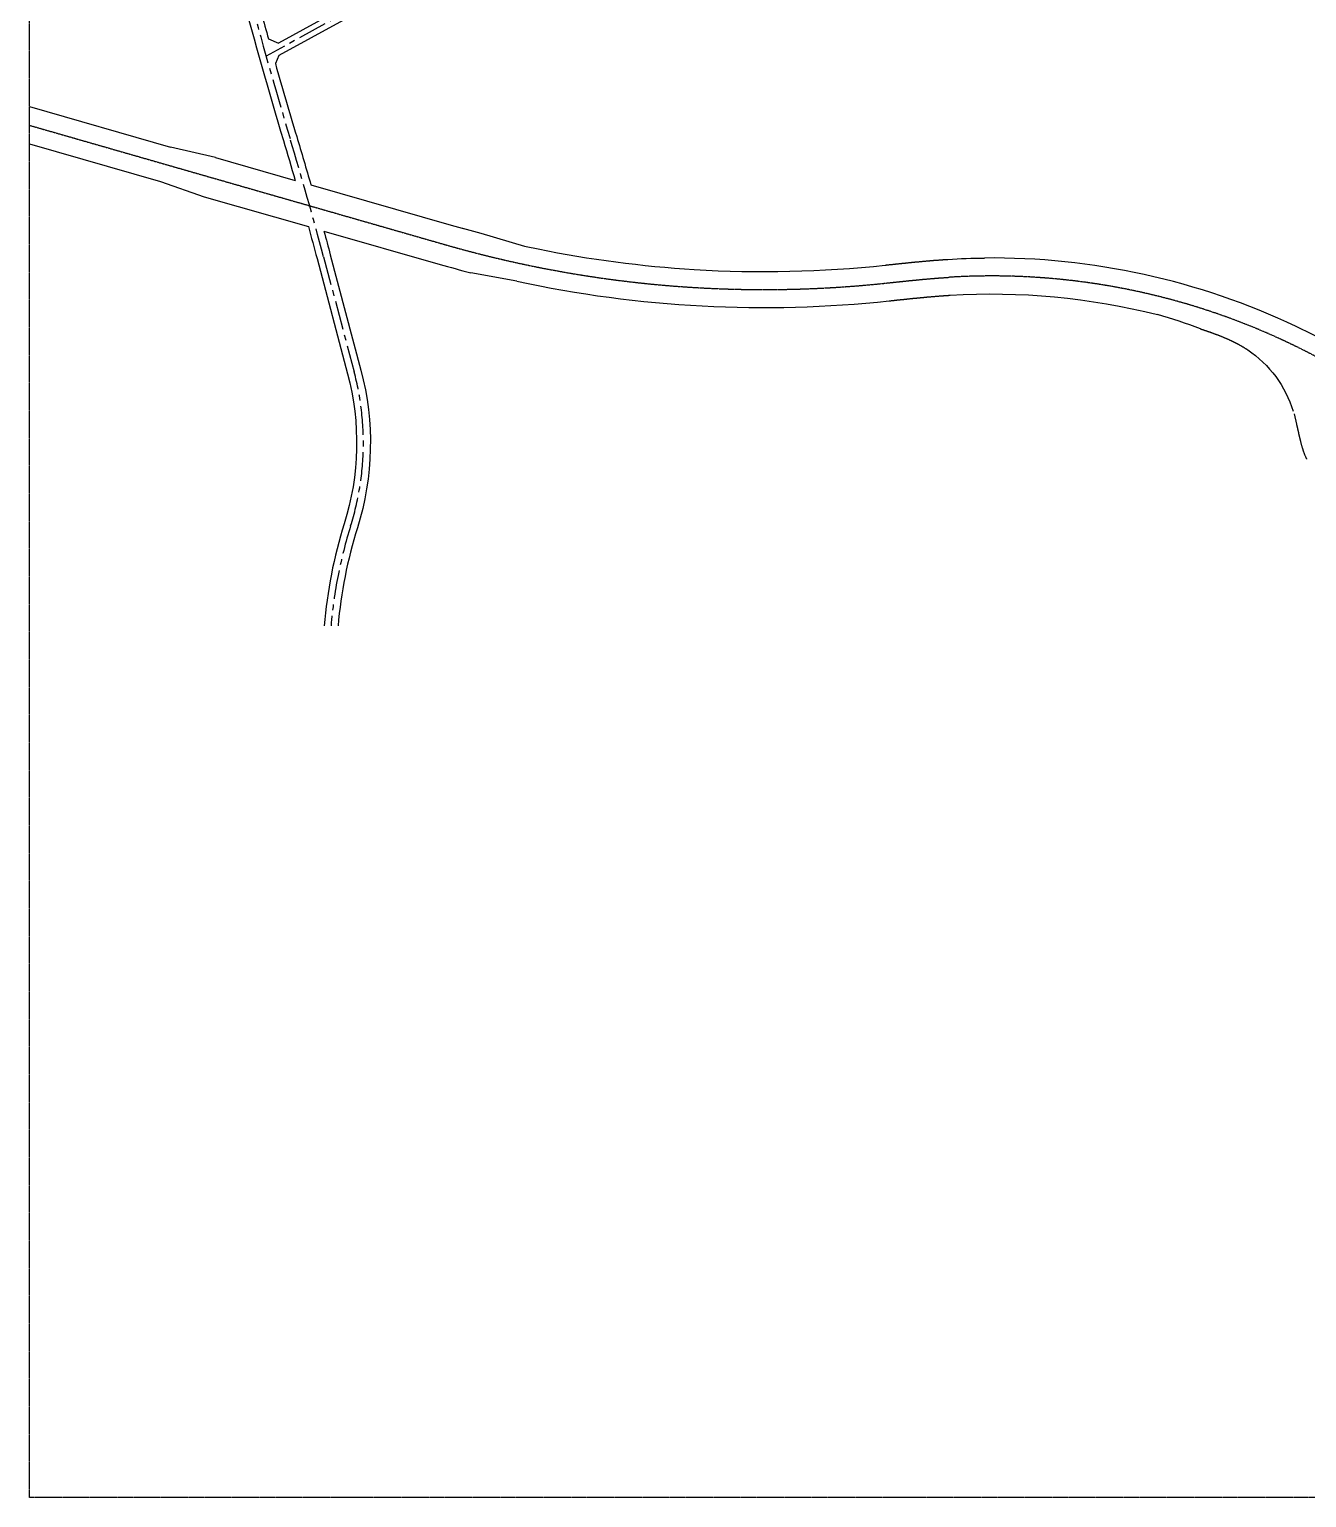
# Model space of a CAD drawing. Header units: millimetres. Extents: x 429861 to 37403537, y 4398138 to 8816131.
# Drawn here: x 429861 to 432632, y 4399003 to 4402187 of the extents above; entities that cross this region are included whole.
import ezdxf

# ---------------------------------------------------------------- set-up
doc = ezdxf.new("R2010")
doc.units = ezdxf.units.MM
doc.linetypes.add('CENTER', pattern=[2, 1.25, -0.25, 0.25, -0.25])
doc.layers.add('中心线', color=55, linetype='CENTER')
doc.layers.add('路网', color=253, linetype='Continuous')

msp = doc.modelspace()

# ---------------------------------------------------------------- linework, layer by layer
at = {"layer": '中心线'}
for p, q in [((429861.3, 4399002.6), (429861.3, 4413303.4)), ((429861.3, 4401978.8), (430764.2, 4401719.6)), ((431721.9, 4401636.7), (431722.8, 4401636.8)), ((431722.8, 4401636.8), (431723.8, 4401636.9)), ((431723.8, 4401636.9), (431724.8, 4401637.1)), ((431724.8, 4401637.1), (431725.8, 4401637.2)), ((431725.8, 4401637.2), (431726.8, 4401637.3)), ((431726.8, 4401637.3), (431727.8, 4401637.4)), ((431727.8, 4401637.4), (431728.8, 4401637.5)), ((431728.8, 4401637.5), (431729.8, 4401637.6)), ((431729.8, 4401637.6), (431730.8, 4401637.7)), ((431730.8, 4401637.7), (431731.8, 4401637.8)), ((431731.8, 4401637.8), (431732.8, 4401637.9)), ((431732.8, 4401637.9), (431733.8, 4401638)), ((431733.8, 4401638), (431734.8, 4401638.1)), ((431734.8, 4401638.1), (431735.8, 4401638.2)), ((431735.8, 4401638.2), (431736.8, 4401638.3)), ((431736.8, 4401638.3), (431737.8, 4401638.4)), ((431737.8, 4401638.4), (431738.8, 4401638.5)), ((431738.8, 4401638.5), (431739.8, 4401638.6)), ((431739.8, 4401638.6), (431740.7, 4401638.8)), ((431740.7, 4401638.8), (431741.7, 4401638.9)), ((431741.7, 4401638.9), (431742.7, 4401639)), ((431742.7, 4401639), (431743.7, 4401639.1)), ((431743.7, 4401639.1), (431744.7, 4401639.2)), ((431744.7, 4401639.2), (431745.7, 4401639.3)), ((431745.7, 4401639.3), (431746.7, 4401639.4)), ((431746.7, 4401639.4), (431747.7, 4401639.5)), ((431747.7, 4401639.5), (431748.7, 4401639.6)), ((431748.7, 4401639.6), (431749.7, 4401639.7)), ((431749.7, 4401639.7), (431750.7, 4401639.8)), ((431750.7, 4401639.8), (431751.7, 4401639.9)), ((431751.7, 4401639.9), (431752.7, 4401640)), ((431752.7, 4401640), (431753.7, 4401640.1)), ((431753.7, 4401640.1), (431754.7, 4401640.2)), ((431754.7, 4401640.2), (431755.7, 4401640.3)), ((431755.7, 4401640.3), (431756.7, 4401640.4)), ((431756.7, 4401640.4), (431757.7, 4401640.5)), ((431757.7, 4401640.5), (431758.6, 4401640.6)), ((431758.6, 4401640.6), (431759.6, 4401640.7)), ((431759.6, 4401640.7), (431760.6, 4401640.8)), ((431760.6, 4401640.8), (431761.6, 4401640.9)), ((431761.6, 4401640.9), (431762.6, 4401641)), ((431762.6, 4401641), (431763.6, 4401641.1)), ((431763.6, 4401641.1), (431764.6, 4401641.3)), ((431764.6, 4401641.3), (431765.6, 4401641.4)), ((431765.6, 4401641.4), (431766.6, 4401641.5)), ((431766.6, 4401641.5), (431767.6, 4401641.6)), ((431767.6, 4401641.6), (431768.6, 4401641.7)), ((431768.6, 4401641.7), (431769.6, 4401641.8)), ((431769.6, 4401641.8), (431770.6, 4401641.9)), ((431770.6, 4401641.9), (431771.6, 4401642)), ((431771.6, 4401642), (431772.6, 4401642.1)), ((431772.6, 4401642.1), (431773.6, 4401642.2)), ((431773.6, 4401642.2), (431774.6, 4401642.3)), ((431774.6, 4401642.3), (431775.6, 4401642.4)), ((431775.6, 4401642.4), (431776.6, 4401642.5)), ((431776.6, 4401642.5), (431777.5, 4401642.6)), ((431777.5, 4401642.6), (431778.5, 4401642.7)), ((431778.5, 4401642.7), (431779.5, 4401642.8)), ((431779.5, 4401642.8), (431780.5, 4401642.9)), ((431780.5, 4401642.9), (431781.5, 4401643)), ((431781.5, 4401643), (431782.5, 4401643.1)), ((431782.5, 4401643.1), (431783.5, 4401643.1)), ((431783.5, 4401643.1), (431784.5, 4401643.2)), ((431784.5, 4401643.2), (431785.5, 4401643.3)), ((431785.5, 4401643.3), (431786.5, 4401643.4)), ((431786.5, 4401643.4), (431787.5, 4401643.5)), ((431787.5, 4401643.5), (431788.5, 4401643.6)), ((431788.5, 4401643.6), (431789.5, 4401643.7)), ((431789.5, 4401643.7), (431790.5, 4401643.8)), ((431790.5, 4401643.8), (431791.5, 4401643.9)), ((431791.5, 4401643.9), (431792.5, 4401644)), ((431792.5, 4401644), (431793.5, 4401644.1)), ((431793.5, 4401644.1), (431794.5, 4401644.2)), ((431794.5, 4401644.2), (431795.5, 4401644.3)), ((431795.5, 4401644.3), (431796.5, 4401644.4)), ((431796.5, 4401644.4), (431797.5, 4401644.5)), ((431797.5, 4401644.5), (431798.5, 4401644.6)), ((431798.5, 4401644.6), (431799.4, 4401644.7)), ((431799.4, 4401644.7), (431800.4, 4401644.8)), ((431800.4, 4401644.8), (431801.4, 4401644.8)), ((431801.4, 4401644.8), (431802.4, 4401644.9)), ((431802.4, 4401644.9), (431803.4, 4401645)), ((431803.4, 4401645), (431804.4, 4401645.1)), ((431804.4, 4401645.1), (431805.4, 4401645.2)), ((431805.4, 4401645.2), (431806.4, 4401645.3)), ((431806.4, 4401645.3), (431807.4, 4401645.4)), ((431807.4, 4401645.4), (431808.4, 4401645.5)), ((431808.4, 4401645.5), (431809.4, 4401645.6)), ((431809.4, 4401645.6), (431810.4, 4401645.6)), ((431810.4, 4401645.6), (431811.4, 4401645.7)), ((431811.4, 4401645.7), (431812.4, 4401645.8)), ((431812.4, 4401645.8), (431813.4, 4401645.9)), ((431813.4, 4401645.9), (431814.4, 4401646)), ((431814.4, 4401646), (431815.4, 4401646.1)), ((431815.4, 4401646.1), (431816.4, 4401646.2)), ((431816.4, 4401646.2), (431817.4, 4401646.2)), ((431817.4, 4401646.2), (431818.4, 4401646.3)), ((431818.4, 4401646.3), (431819.4, 4401646.4)), ((431819.4, 4401646.4), (431820.4, 4401646.5)), ((431820.4, 4401646.5), (431821.4, 4401646.6)), ((431821.4, 4401646.6), (431822.4, 4401646.7)), ((431822.4, 4401646.7), (431823.4, 4401646.7)), ((431823.4, 4401646.7), (431824.4, 4401646.8)), ((431824.4, 4401646.8), (431825.4, 4401646.9)), ((431825.4, 4401646.9), (431826.3, 4401647)), ((431826.3, 4401647), (431827.3, 4401647.1)), ((431827.3, 4401647.1), (431828.3, 4401647.1)), ((431828.3, 4401647.1), (431829.3, 4401647.2)), ((431829.3, 4401647.2), (431830.3, 4401647.3)), ((431830.3, 4401647.3), (431831.3, 4401647.4)), ((431831.3, 4401647.4), (431832.3, 4401647.4)), ((431832.3, 4401647.4), (431833.3, 4401647.5)), ((431833.3, 4401647.5), (431834.3, 4401647.6)), ((431834.3, 4401647.6), (431835.3, 4401647.7)), ((431835.3, 4401647.7), (431836.3, 4401647.7)), ((431836.3, 4401647.7), (431837.3, 4401647.8)), ((431837.3, 4401647.8), (431838.3, 4401647.9)), ((431838.3, 4401647.9), (431839.3, 4401648)), ((431839.3, 4401648), (431840.3, 4401648)), ((431840.3, 4401648), (431841.3, 4401648.1)), ((431841.3, 4401648.1), (431842.3, 4401648.2)), ((431842.3, 4401648.2), (431843.3, 4401648.3)), ((431843.3, 4401648.3), (431844.3, 4401648.3)), ((431844.3, 4401648.3), (431845.3, 4401648.4)), ((431845.3, 4401648.4), (431846.3, 4401648.5)), ((431846.3, 4401648.5), (431847.3, 4401648.5)), ((431847.3, 4401648.5), (431848.3, 4401648.6)), ((431848.3, 4401648.6), (431849.3, 4401648.7)), ((431849.3, 4401648.7), (431850.3, 4401648.7)), ((431850.3, 4401648.7), (431851.3, 4401648.8)), ((431851.3, 4401648.8), (431852.3, 4401648.9)), ((431852.3, 4401648.9), (431853.3, 4401648.9)), ((431853.3, 4401648.9), (431854.3, 4401649)), ((431854.3, 4401649), (431855.3, 4401649.1)), ((431855.3, 4401649.1), (431856.3, 4401649.1)), ((449356.1, 4399002.6), (429861.3, 4399002.6))]:
    msp.add_line(p, q, dxfattribs=at)
at = {"layer": '中心线', "ltscale": 50}
for p, q in [((431028.4, 4402486.7), (430374.8, 4402128.7)), ((430499.4, 4401693.8), (430565.7, 4401443.9))]:
    msp.add_line(p, q, dxfattribs=at)
for centre, radius, start, end in [((440001.2, 4404836.5), 10000, 194.8646, 196.77455), ((422767.1, 4399641.5), 8000, 14.8646, 16.77455), ((429985.8, 4401290), 600, 342.5552, 14.8646), ((431512.2, 4400810.3), 1000, 162.5552, 175.2574)]:
    msp.add_arc(centre, radius, start, end, dxfattribs=at)
at = {"layer": '中心线'}
for centre, radius, start, end in [((431454.9, 4404125.9), 2503.4, 253.9841, 276.1223), ((431949, 4400152), 1500, 46.4205, 93.544)]:
    msp.add_arc(centre, radius, start, end, dxfattribs=at)
at = {"layer": '路网', "ltscale": 50}
for p, q in [((430264.8, 4401909), (430167.2, 4401931.5)), ((430145.7, 4401856.6), (430240.3, 4401823.9)), ((430840.6, 4401744.7), (430935.1, 4401716.9)), ((430918.6, 4401640.6), (430818.5, 4401659))]:
    msp.add_line(p, q, dxfattribs=at)
at = {"layer": '路网', "ltscale": 50, "flags": 128}
for points in [[(430650.4, 4403966.8, -0.02392), (430536.1, 4403816.4, 0.24409), (430250.3, 4402534.8), (430321.3, 4402267.3, 0.008334), (430412.3, 4401946.1, -0.002833), (430438, 4401859.3)], [(430236.3, 4403001.9, 0.083255), (430279.3, 4402542.5), (430350.3, 4402275, 0.002821), (430379.9, 4402166.2)], [(430394.9, 4402112.8, 0.004122), (430441.1, 4401954.7, -0.003421), (430472, 4401849.5, -0.003421)], [(430472, 4401849.5), (430776.4, 4401762.2, 0.006767), (430840.6, 4401744.7)], [(430466.5, 4401759, -0.002236), (430485.2, 4401690.1), (430551.5, 4401440.1, -0.141918), (430544.2, 4401114.5, 0.055783), (430500.9, 4400893, 0.055783)], [(430500.2, 4401749.3), (430752, 4401677.1, 0.006767), (430818.5, 4401659)], [(430500.2, 4401749.3, -0.001667), (430514.1, 4401697.7), (430580.4, 4401447.8, -0.141918), (430572.7, 4401105.5, 0.055159), (430530.9, 4400893, 0.055159)], [(430935.1, 4401716.9, 0.003104), (430965, 4401710.6, 0.003104)], [(430965, 4401710.6, 0.034652), (431303.3, 4401666.1, 0.034652)], [(431303.3, 4401666.1, 0.042126), (431717.7, 4401675.5), (431718.7, 4401675.6), (431719.7, 4401675.7), (431720.7, 4401675.8), (431721.7, 4401675.9), (431722.7, 4401676), (431723.7, 4401676.1), (431724.7, 4401676.3), (431725.7, 4401676.4), (431726.6, 4401676.5), (431727.6, 4401676.6), (431728.6, 4401676.7), (431729.6, 4401676.8), (431730.6, 4401676.9), (431731.6, 4401677), (431732.6, 4401677.1), (431733.6, 4401677.2), (431734.6, 4401677.3), (431735.6, 4401677.4), (431736.6, 4401677.5), (431737.6, 4401677.6), (431738.6, 4401677.7), (431739.6, 4401677.9), (431740.6, 4401678), (431741.6, 4401678.1), (431742.6, 4401678.2), (431743.6, 4401678.3), (431744.6, 4401678.4), (431745.6, 4401678.5), (431746.6, 4401678.6), (431747.6, 4401678.7), (431748.6, 4401678.8), (431749.6, 4401678.9), (431750.6, 4401679), (431751.6, 4401679.1), (431752.6, 4401679.2), (431753.6, 4401679.3), (431754.6, 4401679.4), (431755.6, 4401679.5), (431756.6, 4401679.6), (431757.6, 4401679.7), (431758.6, 4401679.8), (431759.6, 4401679.9), (431760.6, 4401680), (431761.6, 4401680.1), (431762.6, 4401680.3), (431763.6, 4401680.4), (431764.6, 4401680.5), (431765.6, 4401680.6), (431766.6, 4401680.7), (431767.7, 4401680.8), (431768.7, 4401680.9), (431769.7, 4401681), (431770.7, 4401681.1), (431771.7, 4401681.2), (431772.7, 4401681.3), (431773.7, 4401681.4), (431774.7, 4401681.5), (431775.7, 4401681.6), (431776.7, 4401681.7), (431777.7, 4401681.8), (431778.7, 4401681.9), (431779.7, 4401682), (431780.7, 4401682.1), (431781.7, 4401682.2), (431782.7, 4401682.3), (431783.8, 4401682.4), (431784.8, 4401682.5), (431785.8, 4401682.5), (431786.8, 4401682.6), (431787.8, 4401682.7), (431788.8, 4401682.8), (431789.8, 4401682.9), (431790.8, 4401683), (431791.8, 4401683.1), (431792.8, 4401683.2), (431793.8, 4401683.3), (431794.9, 4401683.4), (431795.9, 4401683.5), (431796.9, 4401683.6), (431797.9, 4401683.7), (431798.9, 4401683.8), (431799.9, 4401683.9), (431800.9, 4401684), (431801.9, 4401684), (431802.9, 4401684.1), (431804, 4401684.2), (431805, 4401684.3), (431806, 4401684.4), (431807, 4401684.5), (431808, 4401684.6), (431809, 4401684.7), (431810, 4401684.8), (431811, 4401684.8), (431812.1, 4401684.9), (431813.1, 4401685), (431814.1, 4401685.1), (431815.1, 4401685.2), (431816.1, 4401685.3), (431817.1, 4401685.4), (431818.2, 4401685.4), (431819.2, 4401685.5), (431820.2, 4401685.6), (431821.2, 4401685.7), (431822.2, 4401685.8), (431823.2, 4401685.9), (431824.3, 4401685.9), (431825.3, 4401686), (431826.3, 4401686.1), (431827.3, 4401686.2), (431828.3, 4401686.3), (431829.3, 4401686.3), (431830.4, 4401686.4), (431831.4, 4401686.5), (431832.4, 4401686.6), (431833.4, 4401686.6), (431834.4, 4401686.7), (431835.5, 4401686.8), (431836.5, 4401686.9), (431837.5, 4401686.9), (431838.5, 4401687), (431839.5, 4401687.1), (431840.6, 4401687.2), (431841.6, 4401687.2), (431842.6, 4401687.3), (431843.6, 4401687.4), (431844.6, 4401687.4), (431845.7, 4401687.5), (431846.7, 4401687.6), (431847.7, 4401687.6), (431848.7, 4401687.7), (431849.8, 4401687.8), (431850.8, 4401687.8), (431851.8, 4401687.9), (431852.8, 4401688), (431853.8, 4401688, -0.012821), (431932.7, 4401690.9)], [(430918.6, 4401640.6, 0.080013), (431726, 4401598), (431727, 4401598.1), (431728, 4401598.2), (431729, 4401598.3), (431730, 4401598.4), (431731, 4401598.5), (431732, 4401598.6), (431733, 4401598.7), (431734, 4401598.8), (431735, 4401598.9), (431735.9, 4401599), (431736.9, 4401599.1), (431737.9, 4401599.2), (431738.9, 4401599.3), (431739.9, 4401599.4), (431740.9, 4401599.5), (431741.9, 4401599.7), (431742.9, 4401599.8), (431743.9, 4401599.9), (431744.9, 4401600), (431745.9, 4401600.1), (431746.9, 4401600.2), (431747.8, 4401600.3), (431748.8, 4401600.4), (431749.8, 4401600.5), (431750.8, 4401600.6), (431751.8, 4401600.7), (431752.8, 4401600.8), (431753.8, 4401600.9), (431754.8, 4401601), (431755.8, 4401601.1), (431756.7, 4401601.2), (431757.7, 4401601.3), (431758.7, 4401601.4), (431759.7, 4401601.5), (431760.7, 4401601.6), (431761.7, 4401601.7), (431762.7, 4401601.8), (431763.7, 4401601.9), (431764.7, 4401602), (431765.6, 4401602.2), (431766.6, 4401602.3), (431767.6, 4401602.4), (431768.6, 4401602.5), (431769.6, 4401602.6), (431770.6, 4401602.7), (431771.6, 4401602.8), (431772.5, 4401602.9), (431773.5, 4401603), (431774.5, 4401603.1), (431775.5, 4401603.2), (431776.5, 4401603.3), (431777.5, 4401603.4), (431778.5, 4401603.5), (431779.4, 4401603.6), (431780.4, 4401603.7), (431781.4, 4401603.8), (431782.4, 4401603.8), (431783.4, 4401603.9), (431784.4, 4401604), (431785.3, 4401604.1), (431786.3, 4401604.2), (431787.3, 4401604.3), (431788.3, 4401604.4), (431789.3, 4401604.5), (431790.3, 4401604.6), (431791.2, 4401604.7), (431792.2, 4401604.8), (431793.2, 4401604.9), (431794.2, 4401605), (431795.2, 4401605.1), (431796.2, 4401605.2), (431797.1, 4401605.3), (431798.1, 4401605.4), (431799.1, 4401605.5), (431800.1, 4401605.6), (431801.1, 4401605.6), (431802.1, 4401605.7), (431803, 4401605.8), (431804, 4401605.9), (431805, 4401606), (431806, 4401606.1), (431807, 4401606.2), (431807.9, 4401606.3), (431808.9, 4401606.4), (431809.9, 4401606.4), (431810.9, 4401606.5), (431811.9, 4401606.6), (431812.8, 4401606.7), (431813.8, 4401606.8), (431814.8, 4401606.9), (431815.8, 4401607), (431816.7, 4401607), (431817.7, 4401607.1), (431818.7, 4401607.2), (431819.7, 4401607.3), (431820.7, 4401607.4), (431821.6, 4401607.5), (431822.6, 4401607.5), (431823.6, 4401607.6), (431824.6, 4401607.7), (431825.6, 4401607.8), (431826.5, 4401607.9), (431827.5, 4401607.9), (431828.5, 4401608), (431829.5, 4401608.1), (431830.4, 4401608.2), (431831.4, 4401608.3), (431832.4, 4401608.3), (431833.4, 4401608.4), (431834.3, 4401608.5), (431835.3, 4401608.6), (431836.3, 4401608.6), (431837.3, 4401608.7), (431838.2, 4401608.8), (431839.2, 4401608.9), (431840.2, 4401608.9), (431841.2, 4401609), (431842.1, 4401609.1), (431843.1, 4401609.1), (431844.1, 4401609.2), (431845.1, 4401609.3), (431846, 4401609.4), (431847, 4401609.4), (431848, 4401609.5), (431849, 4401609.6), (431849.9, 4401609.6), (431850.9, 4401609.7), (431851.9, 4401609.8), (431852.9, 4401609.8), (431853.8, 4401609.9), (431854.8, 4401609.9), (431855.8, 4401610), (431856.7, 4401610.1), (431857.7, 4401610.1), (431858.7, 4401610.2, -0.077735), (432308.3, 4401568.1)], [(432400.7, 4401537.5), (432401.6, 4401537.2), (432402.6, 4401536.8), (432403.5, 4401536.5), (432404.4, 4401536.2), (432405.4, 4401535.9), (432406.3, 4401535.6), (432407.3, 4401535.3), (432408.2, 4401535), (432409.2, 4401534.7), (432410.1, 4401534.4), (432411, 4401534), (432412, 4401533.7), (432412.9, 4401533.4), (432413.9, 4401533.1), (432414.8, 4401532.8), (432415.7, 4401532.4), (432416.7, 4401532.1), (432417.6, 4401531.8), (432418.5, 4401531.5), (432419.5, 4401531.1), (432420.4, 4401530.8), (432421.4, 4401530.5), (432422.3, 4401530.2), (432423.2, 4401529.8), (432424.2, 4401529.5), (432425.1, 4401529.2), (432426, 4401528.8), (432426.9, 4401528.5), (432427.9, 4401528.2), (432428.8, 4401527.8), (432429.7, 4401527.5), (432430.7, 4401527.2), (432431.6, 4401526.8), (432432.5, 4401526.5), (432433.4, 4401526.1), (432434.4, 4401525.8), (432435.3, 4401525.4), (432436.2, 4401525.1), (432437.1, 4401524.7), (432438.1, 4401524.4), (432439, 4401524), (432439.9, 4401523.7), (432440.8, 4401523.3), (432441.7, 4401523), (432442.7, 4401522.6), (432443.6, 4401522.2), (432444.5, 4401521.9), (432445.4, 4401521.5), (432446.3, 4401521.1), (432447.2, 4401520.8), (432448.1, 4401520.4), (432449, 4401520), (432450, 4401519.7), (432450.9, 4401519.3), (432451.8, 4401518.9), (432452.7, 4401518.5), (432453.6, 4401518.1), (432454.5, 4401517.8), (432455.4, 4401517.4), (432456.3, 4401517), (432457.2, 4401516.6), (432458.1, 4401516.2), (432459, 4401515.8), (432459.9, 4401515.4), (432460.8, 4401515), (432461.7, 4401514.6), (432462.6, 4401514.2), (432463.5, 4401513.8), (432464.4, 4401513.4), (432465.2, 4401513), (432466.1, 4401512.6), (432467, 4401512.2), (432467.9, 4401511.7), (432468.8, 4401511.3), (432469.7, 4401510.9), (432470.6, 4401510.5), (432471.4, 4401510), (432472.3, 4401509.6), (432473.2, 4401509.2), (432474.1, 4401508.7), (432474.9, 4401508.3), (432475.8, 4401507.9), (432476.7, 4401507.4), (432477.6, 4401507), (432478.4, 4401506.5), (432479.3, 4401506.1), (432480.2, 4401505.6), (432481, 4401505.2), (432481.9, 4401504.7), (432482.7, 4401504.3), (432483.6, 4401503.8), (432484.5, 4401503.3), (432485.3, 4401502.9), (432486.2, 4401502.4), (432487, 4401501.9), (432487.9, 4401501.4), (432488.7, 4401501), (432489.6, 4401500.5), (432490.4, 4401500), (432491.2, 4401499.5), (432492.1, 4401499), (432492.9, 4401498.5), (432493.8, 4401498), (432494.6, 4401497.5), (432495.4, 4401497), (432496.3, 4401496.5), (432497.1, 4401496), (432497.9, 4401495.5), (432498.7, 4401495), (432499.6, 4401494.5), (432500.4, 4401493.9), (432501.2, 4401493.4), (432502, 4401492.9), (432502.8, 4401492.4), (432503.6, 4401491.8), (432503.8, 4401491.7, -0.175773), (432602.3, 4401358.8, -0.144849)]]:
    msp.add_lwpolyline(points, format="xyb", dxfattribs=at)
for points in [[(431033.7, 4402476), (430402.1, 4402130)], [(430847.2, 4402401.2), (430779.3, 4402364), (430401.5, 4402157.1)], [(429861.3, 4402019.4), (430167.2, 4401931.5)], [(429861.3, 4401938.2), (430145.7, 4401856.6)], [(430264.8, 4401909), (430438, 4401859.3)], [(430240.4, 4401823.9), (430466.5, 4401759)], [(432604.5, 4401353.2), (432609.8, 4401330.4), (432610, 4401329.5), (432610.2, 4401328.5), (432610.5, 4401327.5), (432610.7, 4401326.5), (432610.9, 4401325.6), (432611.1, 4401324.6), (432611.3, 4401323.6), (432611.6, 4401322.7), (432611.8, 4401321.7), (432612, 4401320.7), (432612.2, 4401319.8), (432612.4, 4401318.8), (432612.7, 4401317.8), (432612.9, 4401316.8), (432613.1, 4401315.9), (432613.3, 4401314.9), (432613.5, 4401313.9), (432613.7, 4401312.9), (432613.8, 4401312.8), (432614, 4401311.8), (432614.2, 4401310.8), (432614.4, 4401309.9), (432614.6, 4401308.9), (432614.9, 4401307.9), (432615.1, 4401306.9), (432615.3, 4401305.9), (432615.5, 4401305), (432615.7, 4401304), (432616, 4401303), (432616.2, 4401302), (432616.4, 4401301), (432616.7, 4401300), (432616.9, 4401299.1), (432617.1, 4401298.1), (432617.4, 4401297.1), (432617.6, 4401296.1), (432617.8, 4401295.1), (432618.1, 4401294.1), (432618.3, 4401293.1), (432618.6, 4401292.1), (432618.8, 4401291.1), (432619.1, 4401290.1), (432619.3, 4401289.2), (432619.6, 4401288.2), (432619.9, 4401287.2), (432620.1, 4401286.2), (432620.4, 4401285.2), (432620.7, 4401284.2), (432621, 4401283.2), (432621.3, 4401282.2), (432621.5, 4401281.2), (432621.8, 4401280.2), (432622.1, 4401279.3), (432622.4, 4401278.3), (432622.8, 4401277.3), (432623.1, 4401276.3), (432623.4, 4401275.3), (432623.7, 4401274.3), (432624, 4401273.3), (432624.4, 4401272.3), (432624.7, 4401271.4), (432625.1, 4401270.4), (432625.4, 4401269.4), (432625.8, 4401268.4), (432626.2, 4401267.4), (432626.5, 4401266.5), (432626.9, 4401265.5), (432627.3, 4401264.5), (432627.7, 4401263.5), (432628.1, 4401262.6), (432628.5, 4401261.6), (432628.9, 4401260.6), (432629.3, 4401259.7), (432629.8, 4401258.7), (432630.2, 4401257.7), (432630.7, 4401256.8), (432631.1, 4401255.8), (432631.6, 4401254.9), (432631.7, 4401254.6)]]:
    msp.add_lwpolyline(points, dxfattribs=at)
at = {"layer": '路网'}
for points in [[(430379.9, 4402166.2), (430401.5, 4402157.1, 0.483417)], [(430402.1, 4402130), (430394.9, 4402112.8, 0.349798)]]:
    msp.add_lwpolyline(points, format="xyb", dxfattribs=at)
for points in [[(429861.3, 4402019.4), (430167.2, 4401931.5)], [(429861.3, 4401938.2), (430145.7, 4401856.6)]]:
    msp.add_lwpolyline(points, dxfattribs=at)
at = {"layer": '路网', "ltscale": 50}
for centre, radius, start, end in [((431454.9, 4404125.9), 2459.2, 253.9841, 255.535), ((431949, 4400152), 1539, 64.6108, 90.6061), ((432008.2, 4400507.2), 1102.6, 69.0936, 74.2048), ((431949, 4400152), 1539, 59.8814, 64.6108)]:
    msp.add_arc(centre, radius, start, end, dxfattribs=at)

doc.saveas('drawing.dxf')
